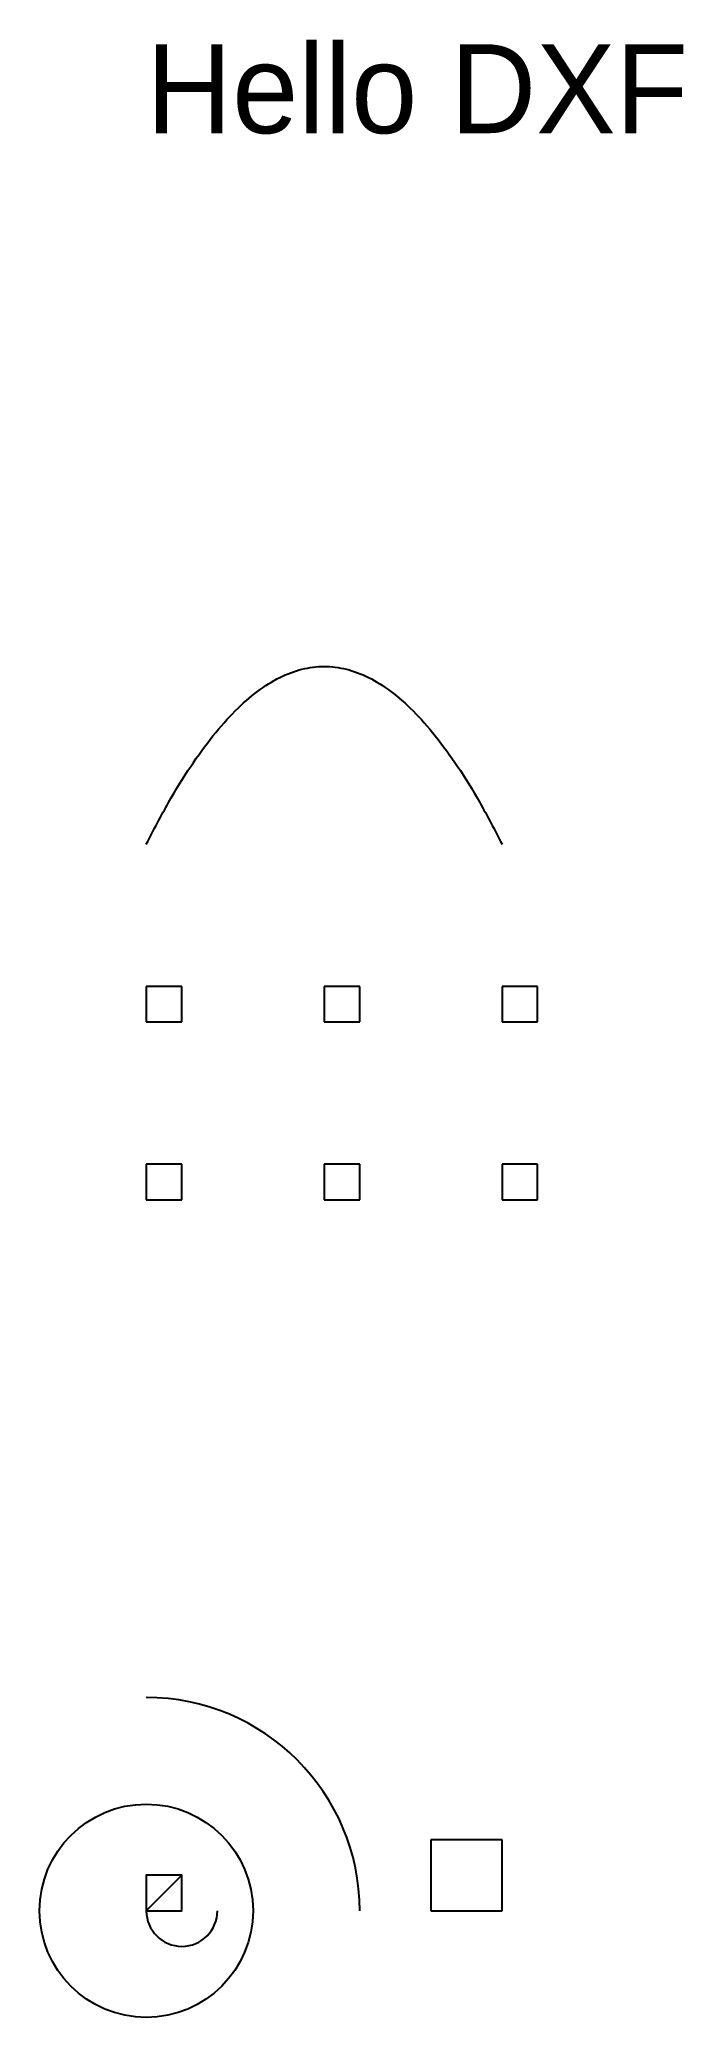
# Model space of a CAD drawing. Header units: metres. Extents: x -3 to 15.1, y -3 to 52.6.
import ezdxf

# ---------------------------------------------------------------- set-up
doc = ezdxf.new("R2010")
doc.units = ezdxf.units.M
doc.layers.add('L1', color=1, linetype='CONTINUOUS')
doc.layers.add('L2', color=5, linetype='CONTINUOUS')

# ---------------------------------------------------------------- blocks, each defined once
blk = doc.blocks.new('BOX')
for p, q in [((1, 1), (0, 1)), ((0, 1), (0, 0)), ((1, 0), (1, 1)), ((0, 0), (1, 0))]:
    blk.add_line(p, q)

msp = doc.modelspace()

# ---------------------------------------------------------------- linework, layer by layer
at = {"layer": 'L1'}
msp.add_lwpolyline([(0, 0, 1), (2, 0)], format="xyb", dxfattribs=at)
msp.add_3dface([(0, 0), (1, 0), (1, 1, 1), (0, 1, 1)], dxfattribs=at)
at = {"layer": 'L2'}
msp.add_circle((0, 0), 3, dxfattribs=at)
msp.add_arc((0, 0), 6, 0, 90, dxfattribs=at)
msp.add_open_spline([(0, 30), (5, 40), (10, 30)], degree=2, dxfattribs=at)

# ---------------------------------------------------------------- block references
at = {"layer": 'L1', "xscale": 2, "yscale": 2, "rotation": 90}
msp.add_blockref('BOX', (10, 0), dxfattribs=at)
at = {"layer": 'L2', "row_count": 2, "column_count": 3, "row_spacing": 5, "column_spacing": 5}
msp.add_blockref('BOX', (0, 20), dxfattribs=at)

# ---------------------------------------------------------------- texts
at = {"layer": 'L1'}
msp.add_text('Hello DXF', height=2.5, dxfattribs=at).set_placement((0, 50))

# ---------------------------------------------------------------- meshes
mesh = msp.add_polyface(dxfattribs=at)
corners = [(0, 0, 5), (1, 0, 5), (1, 1, 5), (0, 1, 6)]
mesh.append_faces([[corners[k] for k in face] for face in [(0, 1, 2), (0, 2, 3)]])

doc.saveas('drawing.dxf')
